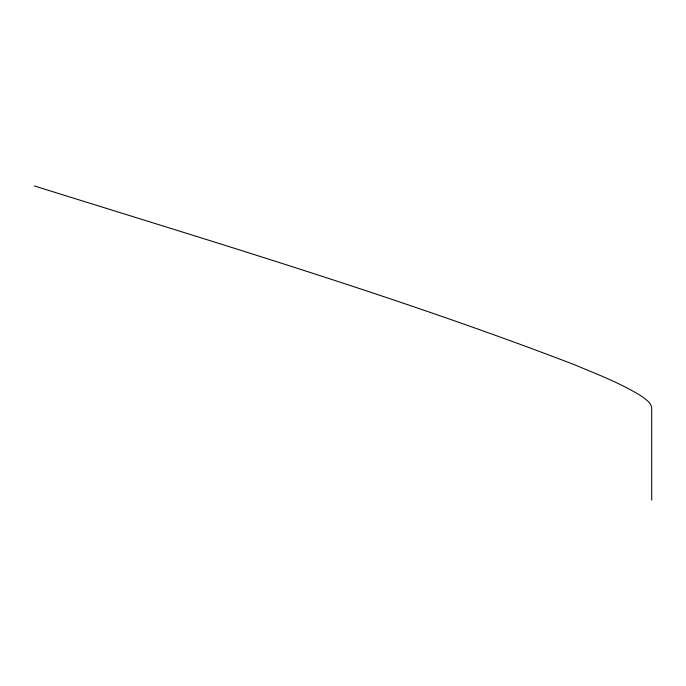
<?xml version="1.0" encoding="UTF-8"?>
<svg xmlns="http://www.w3.org/2000/svg" width="686" height="686" viewBox="0 0 686 686"><rect width="100%" height="100%" fill="white"/><g stroke="black" fill="none" stroke-linecap="round" stroke-linejoin="round"><path stroke-width="1.03" d="M34.3 185.915C215.293 242.578 397.383 296.704 574.525 364.755C597.446 374.367 620.916 383.26 642.053 396.517C645.972 399.672 651.734 402.922 651.7 408.65L651.7 500.085"/></g></svg>
